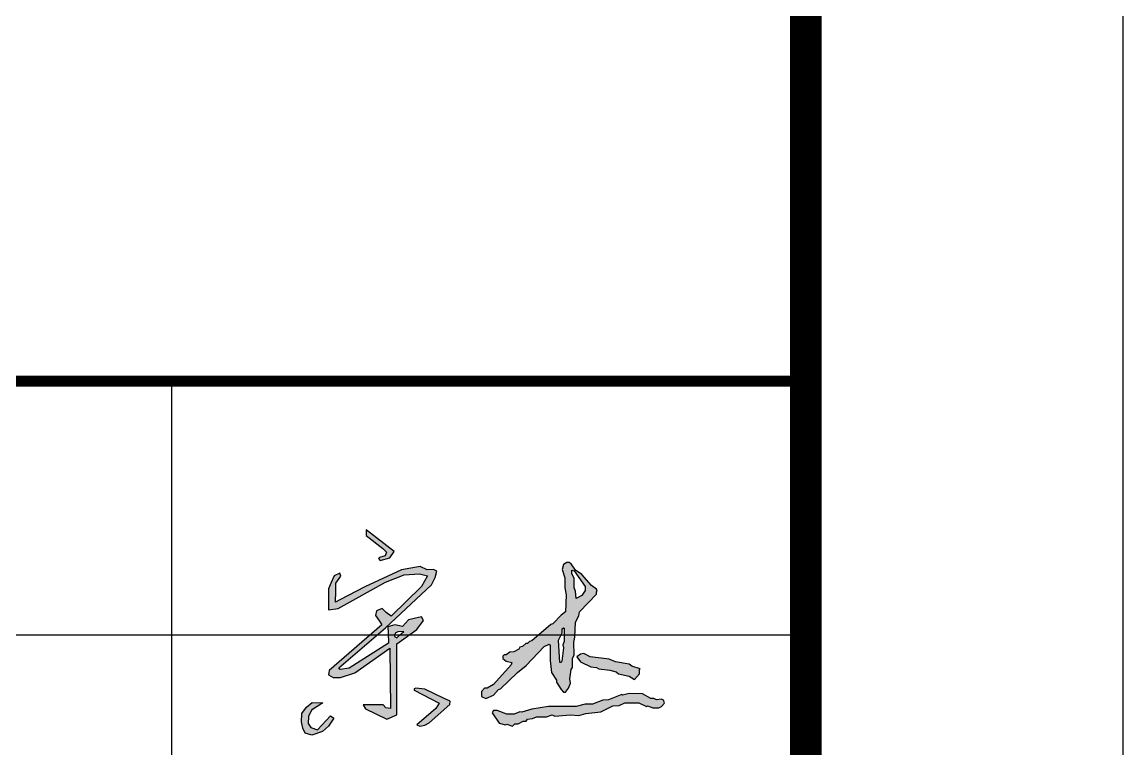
# Model space of a CAD drawing. Extents: x -809667 to 586099, y 3084146 to 3634412.
# Drawn here: x 382130.62 to 382147.98, y 3085630.75 to 3085642.22 of the extents above; entities that cross this region are included whole.
import ezdxf

# ---------------------------------------------------------------- set-up
doc = ezdxf.new("R2010")
doc.units = 0
doc.header["$LTSCALE"] = 0.5
doc.layers.get('0').update_dxf_attribs({"linetype": 'CONTINUOUS'})
doc.layers.add('PUB_TITLE', color=4, linetype='CONTINUOUS')

# ---------------------------------------------------------------- blocks, each defined once
blk = doc.blocks.new('DE')
at = {"layer": 'PUB_TITLE'}
blk.add_line((-6000, 11200), (0, 11200), dxfattribs=at)
blk.add_lwpolyline([(-6000, 0), (0, 0), (0, 57400), (-6000, 57400)], close=True, dxfattribs=at)
at = {"layer": 'PUB_TITLE', "const_width": 35}
blk.add_lwpolyline([(-6000, 12000), (0, 12000)], dxfattribs=at)
at = {"layer": 'PUB_TITLE'}
blk.add_lwpolyline([(-2000, 6400), (-2000, 12000)], dxfattribs=at)
blk = doc.blocks.new('A$C3AA348F7')
h = blk.add_hatch(color=256)
h.paths.add_polyline_path([(3.358, 7.221), (3.301, 7.072), (3.082, 7.01), (3.04, 6.961), (3.113, 6.884), (3.489, 6.987), (3.654, 7.244), (2.554, 8.097), (2.554, 7.872), (3.214, 7.359)])
h.paths.add_polyline_path([(2.497, 5.85), (1.517, 5.337), (1.34, 5.245), (1.356, 5.682), (1.363, 5.988), (1.555, 6.271), (1.515, 6.39), (1.289, 6.286), (1.176, 6.017), (1.072, 5.765), (1.072, 5.218), (1.072, 4.94), (1.454, 5.001), (3.313, 6.034), (4.06, 6.329), (4.66, 6.364), (4.972, 6.286), (4.738, 5.86), (3.539, 4.697), (3.339, 4.836), (3.192, 4.992), (2.957, 4.897), (2.922, 4.723), (3.079, 4.489), (3.175, 4.345), (1.095, 2.55), (1.073, 2.375), (1.249, 2.276), (1.545, 2.276), (2.114, 2.462), (3.484, 3.437), (3.517, 1.049), (3.331, 1.071), (3.221, 1.192), (2.443, 1.192), (2.531, 1.038), (3.364, 0.633), (3.758, 0.797), (3.758, 3.601), (4.547, 4.171), (4.821, 4.521), (4.733, 4.664), (4.218, 4.543), (3.988, 4.291), (3.681, 4.346), (3.407, 4.269), (3.429, 4.017), (3.44, 3.634), (1.884, 2.648), (1.534, 2.583), (1.481, 2.66), (3.324, 4.236), (5.131, 5.927), (5.276, 6.217), (5.345, 6.47), (5.208, 6.531), (4.955, 6.523), (4.687, 6.646), (3.944, 6.523)])
h.paths.add_polyline_path([(3.803, 4.08), (4.036, 4.089), (3.95, 4.008), (3.769, 3.837), (3.674, 3.889), (3.703, 4.023)], flags=16)
h.paths.add_polyline_path([(5.433, 1.255), (5.298, 1.053), (4.548, 0.409), (4.676, 0.352), (4.87, 0.392), (5.036, 0.487), (5.856, 1.213), (5.863, 1.34), (5.609, 1.463), (4.869, 1.811), (4.513, 1.852), (4.446, 1.829), (4.443, 1.774)])
h.paths.add_polyline_path([(0.846, 1.269), (0.43, 1.289), (0.208, 1.108), (0.02, 0.859), (0, 0.53), (0.054, 0.275), (0.148, 0.074), (0.41, 0), (0.84, 0.148), (1.068, 0.349), (1.276, 0.665), (1.149, 0.759), (0.631, 0.215), (0.376, 0.302), (0.275, 0.457), (0.282, 0.732), (0.403, 0.987)])
h = blk.add_hatch(color=256)
h.dxf.hatch_style = 1
h.paths.add_polyline_path([(10.937, 4.711), (10.962, 4.861), (11.634, 5.558), (11.634, 5.633), (11.659, 5.683), (11.634, 5.758), (11.435, 5.907), (11.061, 6.331), (10.812, 6.505), (10.638, 6.754), (10.563, 6.804), (10.463, 6.804), (10.339, 6.729), (10.289, 6.53), (10.389, 6.206), (10.389, 5.807), (10.438, 5.533), (10.414, 4.861), (10.239, 4.736), (9.915, 4.388), (9.841, 4.363), (9.093, 3.715), (8.994, 3.69), (8.919, 3.615), (8.844, 3.615), (8.72, 3.491), (8.62, 3.466), (8.57, 3.391), (8.371, 3.292), (8.222, 3.267), (8.072, 3.167), (7.997, 3.167), (7.948, 3.117), (7.948, 3.018), (8.072, 2.918), (8.296, 2.868), (8.271, 2.769), (7.574, 1.996), (7.325, 1.847), (7.225, 1.847), (7.101, 1.722), (7.101, 1.523), (7.275, 1.448), (7.574, 1.573), (7.773, 1.797), (7.848, 1.822), (8.52, 2.47), (8.869, 2.744), (9.567, 3.491), (9.766, 3.591), (9.816, 3.541), (9.816, 2.943), (9.866, 2.47), (10.065, 2.171), (10.065, 2.096), (10.239, 1.797), (10.339, 1.698), (10.414, 1.698), (10.538, 1.847), (10.613, 2.046), (10.588, 2.221), (10.638, 2.594), (10.688, 2.669), (10.688, 3.018), (10.762, 3.167), (10.737, 3.665), (10.787, 3.865), (10.812, 4.462)])
h.paths.add_polyline_path([(10.339, 4.238), (10.364, 4.213), (10.364, 3.69), (10.314, 3.566), (10.339, 3.441), (10.264, 2.918), (10.239, 2.868), (10.189, 2.868), (10.14, 3.74), (10.289, 4.039), (10.289, 4.188)], flags=16)
h.paths.add_polyline_path([(10.837, 5.384), (10.812, 5.683), (10.762, 5.807), (10.762, 6.181), (10.663, 6.38), (10.663, 6.505), (10.762, 6.48), (11.186, 5.857), (11.186, 5.708), (11.061, 5.509)], flags=16)
h = blk.add_hatch(color=256)
h.dxf.hatch_style = 1
h.paths.add_polyline_path([(13.029, 2.719), (12.929, 2.793), (12.381, 2.893), (12.132, 2.993), (11.385, 3.092), (11.136, 3.217), (11.011, 3.192), (10.862, 3.092), (11.011, 2.893), (11.41, 2.694), (11.634, 2.669), (11.734, 2.619), (12.157, 2.569), (12.406, 2.495), (12.506, 2.42), (12.929, 2.32), (13.129, 2.196), (13.328, 2.42), (13.328, 2.594), (13.353, 2.619)])
h = blk.add_hatch(color=256)
h.dxf.hatch_style = 1
h.paths.add_polyline_path([(12.755, 1.274), (13.303, 1.274), (13.602, 1.125), (13.652, 1.15), (13.851, 1.075), (14.1, 1.075), (14.2, 1.125), (14.299, 1.249), (14.324, 1.274), (14.274, 1.374), (14.2, 1.424), (14, 1.399), (13.901, 1.448), (13.776, 1.448), (13.452, 1.623), (12.929, 1.648), (12.655, 1.573), (12.63, 1.598), (12.107, 1.399), (11.883, 1.374), (11.485, 1.224), (11.186, 1.224), (10.837, 1.125), (9.741, 1.125), (9.093, 1.025), (8.695, 0.9), (8.62, 0.925), (8.396, 0.826), (8.097, 0.826), (7.723, 0.975), (7.574, 0.975), (7.524, 0.876), (7.798, 0.477), (8.047, 0.402), (8.097, 0.427), (8.321, 0.352), (8.421, 0.452), (8.545, 0.452), (8.745, 0.552), (8.869, 0.552), (8.919, 0.626), (9.118, 0.651), (9.268, 0.726), (9.666, 0.726), (9.89, 0.801), (9.99, 0.751), (10.613, 0.801), (10.937, 0.776), (11.211, 0.851), (11.808, 0.925), (12.282, 1.15), (12.531, 1.174)])
at = {"linetype": 'Continuous'}
for p, q in [((10.339, 6.729), (10.289, 6.53)), ((10.289, 6.53), (10.389, 6.206)), ((10.463, 6.804), (10.339, 6.729)), ((10.563, 6.804), (10.463, 6.804)), ((10.638, 6.754), (10.563, 6.804)), ((10.812, 6.505), (10.638, 6.754)), ((10.389, 6.206), (10.389, 5.807)), ((10.663, 6.38), (10.663, 6.505)), ((10.663, 6.505), (10.762, 6.48)), ((10.762, 6.181), (10.663, 6.38)), ((10.762, 6.48), (11.186, 5.857)), ((10.762, 5.807), (10.762, 6.181)), ((11.061, 6.331), (10.812, 6.505)), ((11.435, 5.907), (11.061, 6.331)), ((10.389, 5.807), (10.438, 5.533)), ((10.812, 5.683), (10.762, 5.807)), ((10.837, 5.384), (10.812, 5.683)), ((11.186, 5.708), (11.061, 5.509)), ((11.186, 5.857), (11.186, 5.708)), ((11.634, 5.758), (11.435, 5.907)), ((11.659, 5.683), (11.634, 5.758)), ((11.634, 5.633), (11.659, 5.683)), ((10.438, 5.533), (10.414, 4.861)), ((11.061, 5.509), (10.837, 5.384)), ((10.962, 4.861), (11.634, 5.558)), ((11.634, 5.558), (11.634, 5.633)), ((10.414, 4.861), (10.239, 4.736)), ((10.937, 4.711), (10.962, 4.861)), ((9.841, 4.363), (9.093, 3.715)), ((9.915, 4.388), (9.841, 4.363)), ((10.239, 4.736), (9.915, 4.388)), ((10.787, 3.865), (10.812, 4.462)), ((10.812, 4.462), (10.937, 4.711)), ((10.14, 3.74), (10.289, 4.039)), ((10.289, 4.188), (10.339, 4.238)), ((10.289, 4.039), (10.289, 4.188)), ((10.339, 4.238), (10.364, 4.213)), ((10.364, 4.213), (10.364, 3.69)), ((8.72, 3.491), (8.62, 3.466)), ((8.844, 3.615), (8.72, 3.491)), ((8.919, 3.615), (8.844, 3.615)), ((8.869, 2.744), (9.567, 3.491)), ((8.994, 3.69), (8.919, 3.615)), ((9.093, 3.715), (8.994, 3.69)), ((9.567, 3.491), (9.766, 3.591)), ((9.766, 3.591), (9.816, 3.541)), ((9.816, 3.541), (9.816, 2.943)), ((10.189, 2.868), (10.14, 3.74)), ((10.364, 3.69), (10.314, 3.566)), ((10.314, 3.566), (10.339, 3.441)), ((10.737, 3.665), (10.787, 3.865)), ((10.762, 3.167), (10.737, 3.665)), ((7.997, 3.167), (7.948, 3.117)), ((7.948, 3.117), (7.948, 3.018)), ((8.072, 3.167), (7.997, 3.167)), ((8.222, 3.267), (8.072, 3.167)), ((8.371, 3.292), (8.222, 3.267)), ((8.57, 3.391), (8.371, 3.292)), ((8.62, 3.466), (8.57, 3.391)), ((10.339, 3.441), (10.264, 2.918)), ((10.688, 3.018), (10.762, 3.167)), ((11.011, 3.192), (10.862, 3.092)), ((10.862, 3.092), (11.011, 2.893)), ((11.136, 3.217), (11.011, 3.192)), ((11.385, 3.092), (11.136, 3.217)), ((12.132, 2.993), (11.385, 3.092)), ((8.271, 2.769), (7.574, 1.996)), ((7.948, 3.018), (8.072, 2.918)), ((8.072, 2.918), (8.296, 2.868)), ((8.296, 2.868), (8.271, 2.769)), ((8.52, 2.47), (8.869, 2.744)), ((9.816, 2.943), (9.866, 2.47)), ((10.239, 2.868), (10.189, 2.868)), ((10.264, 2.918), (10.239, 2.868)), ((10.638, 2.594), (10.688, 2.669)), ((10.688, 2.669), (10.688, 3.018)), ((11.011, 2.893), (11.41, 2.694)), ((11.41, 2.694), (11.634, 2.669)), ((11.634, 2.669), (11.734, 2.619)), ((11.734, 2.619), (12.157, 2.569)), ((12.381, 2.893), (12.132, 2.993)), ((12.929, 2.793), (12.381, 2.893)), ((13.029, 2.719), (12.929, 2.793)), ((13.353, 2.619), (13.029, 2.719)), ((13.328, 2.594), (13.353, 2.619)), ((7.848, 1.822), (8.52, 2.47)), ((9.866, 2.47), (10.065, 2.171)), ((10.065, 2.171), (10.065, 2.096)), ((10.588, 2.221), (10.638, 2.594)), ((10.613, 2.046), (10.588, 2.221)), ((12.157, 2.569), (12.406, 2.495)), ((12.406, 2.495), (12.506, 2.42)), ((12.506, 2.42), (12.929, 2.32)), ((12.929, 2.32), (13.129, 2.196)), ((13.129, 2.196), (13.328, 2.42)), ((13.328, 2.42), (13.328, 2.594)), ((7.225, 1.847), (7.101, 1.722)), ((7.325, 1.847), (7.225, 1.847)), ((7.574, 1.996), (7.325, 1.847)), ((7.574, 1.573), (7.773, 1.797)), ((7.773, 1.797), (7.848, 1.822)), ((10.065, 2.096), (10.239, 1.797)), ((10.239, 1.797), (10.339, 1.698)), ((10.414, 1.698), (10.538, 1.847)), ((10.538, 1.847), (10.613, 2.046)), ((7.101, 1.722), (7.101, 1.523)), ((7.101, 1.523), (7.275, 1.448)), ((7.275, 1.448), (7.574, 1.573)), ((10.339, 1.698), (10.414, 1.698)), ((11.883, 1.374), (11.485, 1.224)), ((12.107, 1.399), (11.883, 1.374)), ((12.63, 1.598), (12.107, 1.399)), ((12.655, 1.573), (12.63, 1.598)), ((12.929, 1.648), (12.655, 1.573)), ((13.452, 1.623), (12.929, 1.648)), ((13.776, 1.448), (13.452, 1.623)), ((13.901, 1.448), (13.776, 1.448)), ((14, 1.399), (13.901, 1.448)), ((14.2, 1.424), (14, 1.399)), ((14.274, 1.374), (14.2, 1.424)), ((14.324, 1.274), (14.274, 1.374)), ((7.574, 0.975), (7.524, 0.876)), ((7.524, 0.876), (7.798, 0.477)), ((7.723, 0.975), (7.574, 0.975)), ((8.097, 0.826), (7.723, 0.975)), ((8.62, 0.925), (8.396, 0.826)), ((8.695, 0.9), (8.62, 0.925)), ((9.093, 1.025), (8.695, 0.9)), ((9.741, 1.125), (9.093, 1.025)), ((10.837, 1.125), (9.741, 1.125)), ((11.186, 1.224), (10.837, 1.125)), ((11.485, 1.224), (11.186, 1.224)), ((11.211, 0.851), (11.808, 0.925)), ((11.808, 0.925), (12.282, 1.15)), ((12.282, 1.15), (12.531, 1.174)), ((12.531, 1.174), (12.755, 1.274)), ((12.755, 1.274), (13.303, 1.274)), ((13.303, 1.274), (13.602, 1.125)), ((13.602, 1.125), (13.652, 1.15)), ((13.652, 1.15), (13.851, 1.075)), ((13.851, 1.075), (14.1, 1.075)), ((14.1, 1.075), (14.2, 1.125)), ((14.2, 1.125), (14.299, 1.249)), ((14.299, 1.249), (14.324, 1.274)), ((7.798, 0.477), (8.047, 0.402)), ((8.396, 0.826), (8.097, 0.826)), ((8.321, 0.352), (8.421, 0.452)), ((8.421, 0.452), (8.545, 0.452)), ((8.545, 0.452), (8.745, 0.552)), ((8.745, 0.552), (8.869, 0.552)), ((8.869, 0.552), (8.919, 0.626)), ((8.919, 0.626), (9.118, 0.651)), ((9.118, 0.651), (9.268, 0.726)), ((9.268, 0.726), (9.666, 0.726)), ((9.666, 0.726), (9.89, 0.801)), ((9.89, 0.801), (9.99, 0.751)), ((9.99, 0.751), (10.613, 0.801)), ((10.613, 0.801), (10.937, 0.776)), ((10.937, 0.776), (11.211, 0.851)), ((8.047, 0.402), (8.097, 0.427)), ((8.097, 0.427), (8.321, 0.352))]:
    blk.add_line(p, q, dxfattribs=at)
for points in [[(2.554, 8.097), (2.554, 7.872), (3.214, 7.359), (3.358, 7.221), (3.301, 7.072), (3.082, 7.01), (3.04, 6.961), (3.113, 6.884), (3.489, 6.987), (3.654, 7.244), (2.554, 8.097)], [(1.515, 6.39), (1.289, 6.286), (1.176, 6.017), (1.072, 5.765), (1.072, 5.218), (1.072, 4.94), (1.072, 4.94), (1.454, 5.001), (3.313, 6.034), (4.06, 6.329), (4.66, 6.364), (4.972, 6.286), (4.738, 5.86), (3.539, 4.697), (3.339, 4.836), (3.192, 4.992), (2.957, 4.897), (2.922, 4.723), (3.079, 4.489), (3.175, 4.345), (1.095, 2.55), (1.073, 2.375), (1.249, 2.276), (1.545, 2.276), (2.114, 2.462), (3.484, 3.437), (3.517, 1.049), (3.331, 1.071), (3.221, 1.192), (2.443, 1.192), (2.531, 1.038), (3.364, 0.633), (3.758, 0.797), (3.758, 3.601), (4.547, 4.171), (4.821, 4.521), (4.733, 4.664), (4.218, 4.543), (3.988, 4.291), (3.681, 4.346), (3.681, 4.346), (3.407, 4.269), (3.429, 4.017), (3.44, 3.634), (1.884, 2.648), (1.534, 2.583), (1.481, 2.66), (3.324, 4.236), (5.131, 5.927), (5.276, 6.217), (5.345, 6.47), (5.208, 6.531), (4.955, 6.523), (4.687, 6.646), (3.944, 6.523), (2.497, 5.85), (1.517, 5.337), (1.34, 5.245), (1.356, 5.682), (1.363, 5.988), (1.555, 6.271), (1.515, 6.39)], [(3.803, 4.08), (3.703, 4.023), (3.674, 3.889), (3.769, 3.837), (3.95, 4.008), (4.036, 4.089), (3.803, 4.08)], [(4.443, 1.774), (5.433, 1.255), (5.298, 1.053), (4.548, 0.409), (4.676, 0.352), (4.87, 0.392), (5.036, 0.487), (5.856, 1.213), (5.863, 1.34), (5.609, 1.463), (4.869, 1.811), (4.513, 1.852), (4.446, 1.829), (4.443, 1.774)], [(0.846, 1.269), (0.403, 0.987), (0.282, 0.732), (0.275, 0.457), (0.376, 0.302), (0.631, 0.215), (1.149, 0.759), (1.276, 0.665), (1.068, 0.349), (0.84, 0.148), (0.41, 0), (0.148, 0.074), (0.054, 0.275), (0, 0.53), (0.02, 0.859), (0.208, 1.108), (0.43, 1.289), (0.846, 1.269)]]:
    blk.add_lwpolyline(points)
blk = doc.blocks.new('DEEEE')
at = {"xscale": 80, "yscale": 80, "zscale": 80}
blk.add_blockref('A$C3AA348F7', (915917.4, -190337.3), dxfattribs=at)
at = {"layer": 'PUB_TITLE'}
blk.add_blockref('DE', (917508.9, -201220.5), dxfattribs=at)

msp = doc.modelspace()

# ---------------------------------------------------------------- linework, layer by layer
at = {"layer": 'PUB_TITLE', "linetype": 'Continuous'}
msp.add_lwpolyline([(381727.482, 3085571.553), (382147.982, 3085571.553), (382147.982, 3085868.553), (381727.482, 3085868.553)], close=True, dxfattribs=at)
at = {"layer": 'PUB_TITLE', "linetype": 'Continuous', "const_width": 0.5}
msp.add_lwpolyline([(381739.982, 3085576.553), (382142.982, 3085576.553), (382142.982, 3085863.553), (381739.982, 3085863.553)], close=True, dxfattribs=at)

# ---------------------------------------------------------------- block references
at = {"xscale": 0.005, "yscale": 0.005, "zscale": 0.005}
msp.add_blockref('DEEEE', (377555.437, 3086582.655), dxfattribs=at)

doc.saveas('drawing.dxf')
